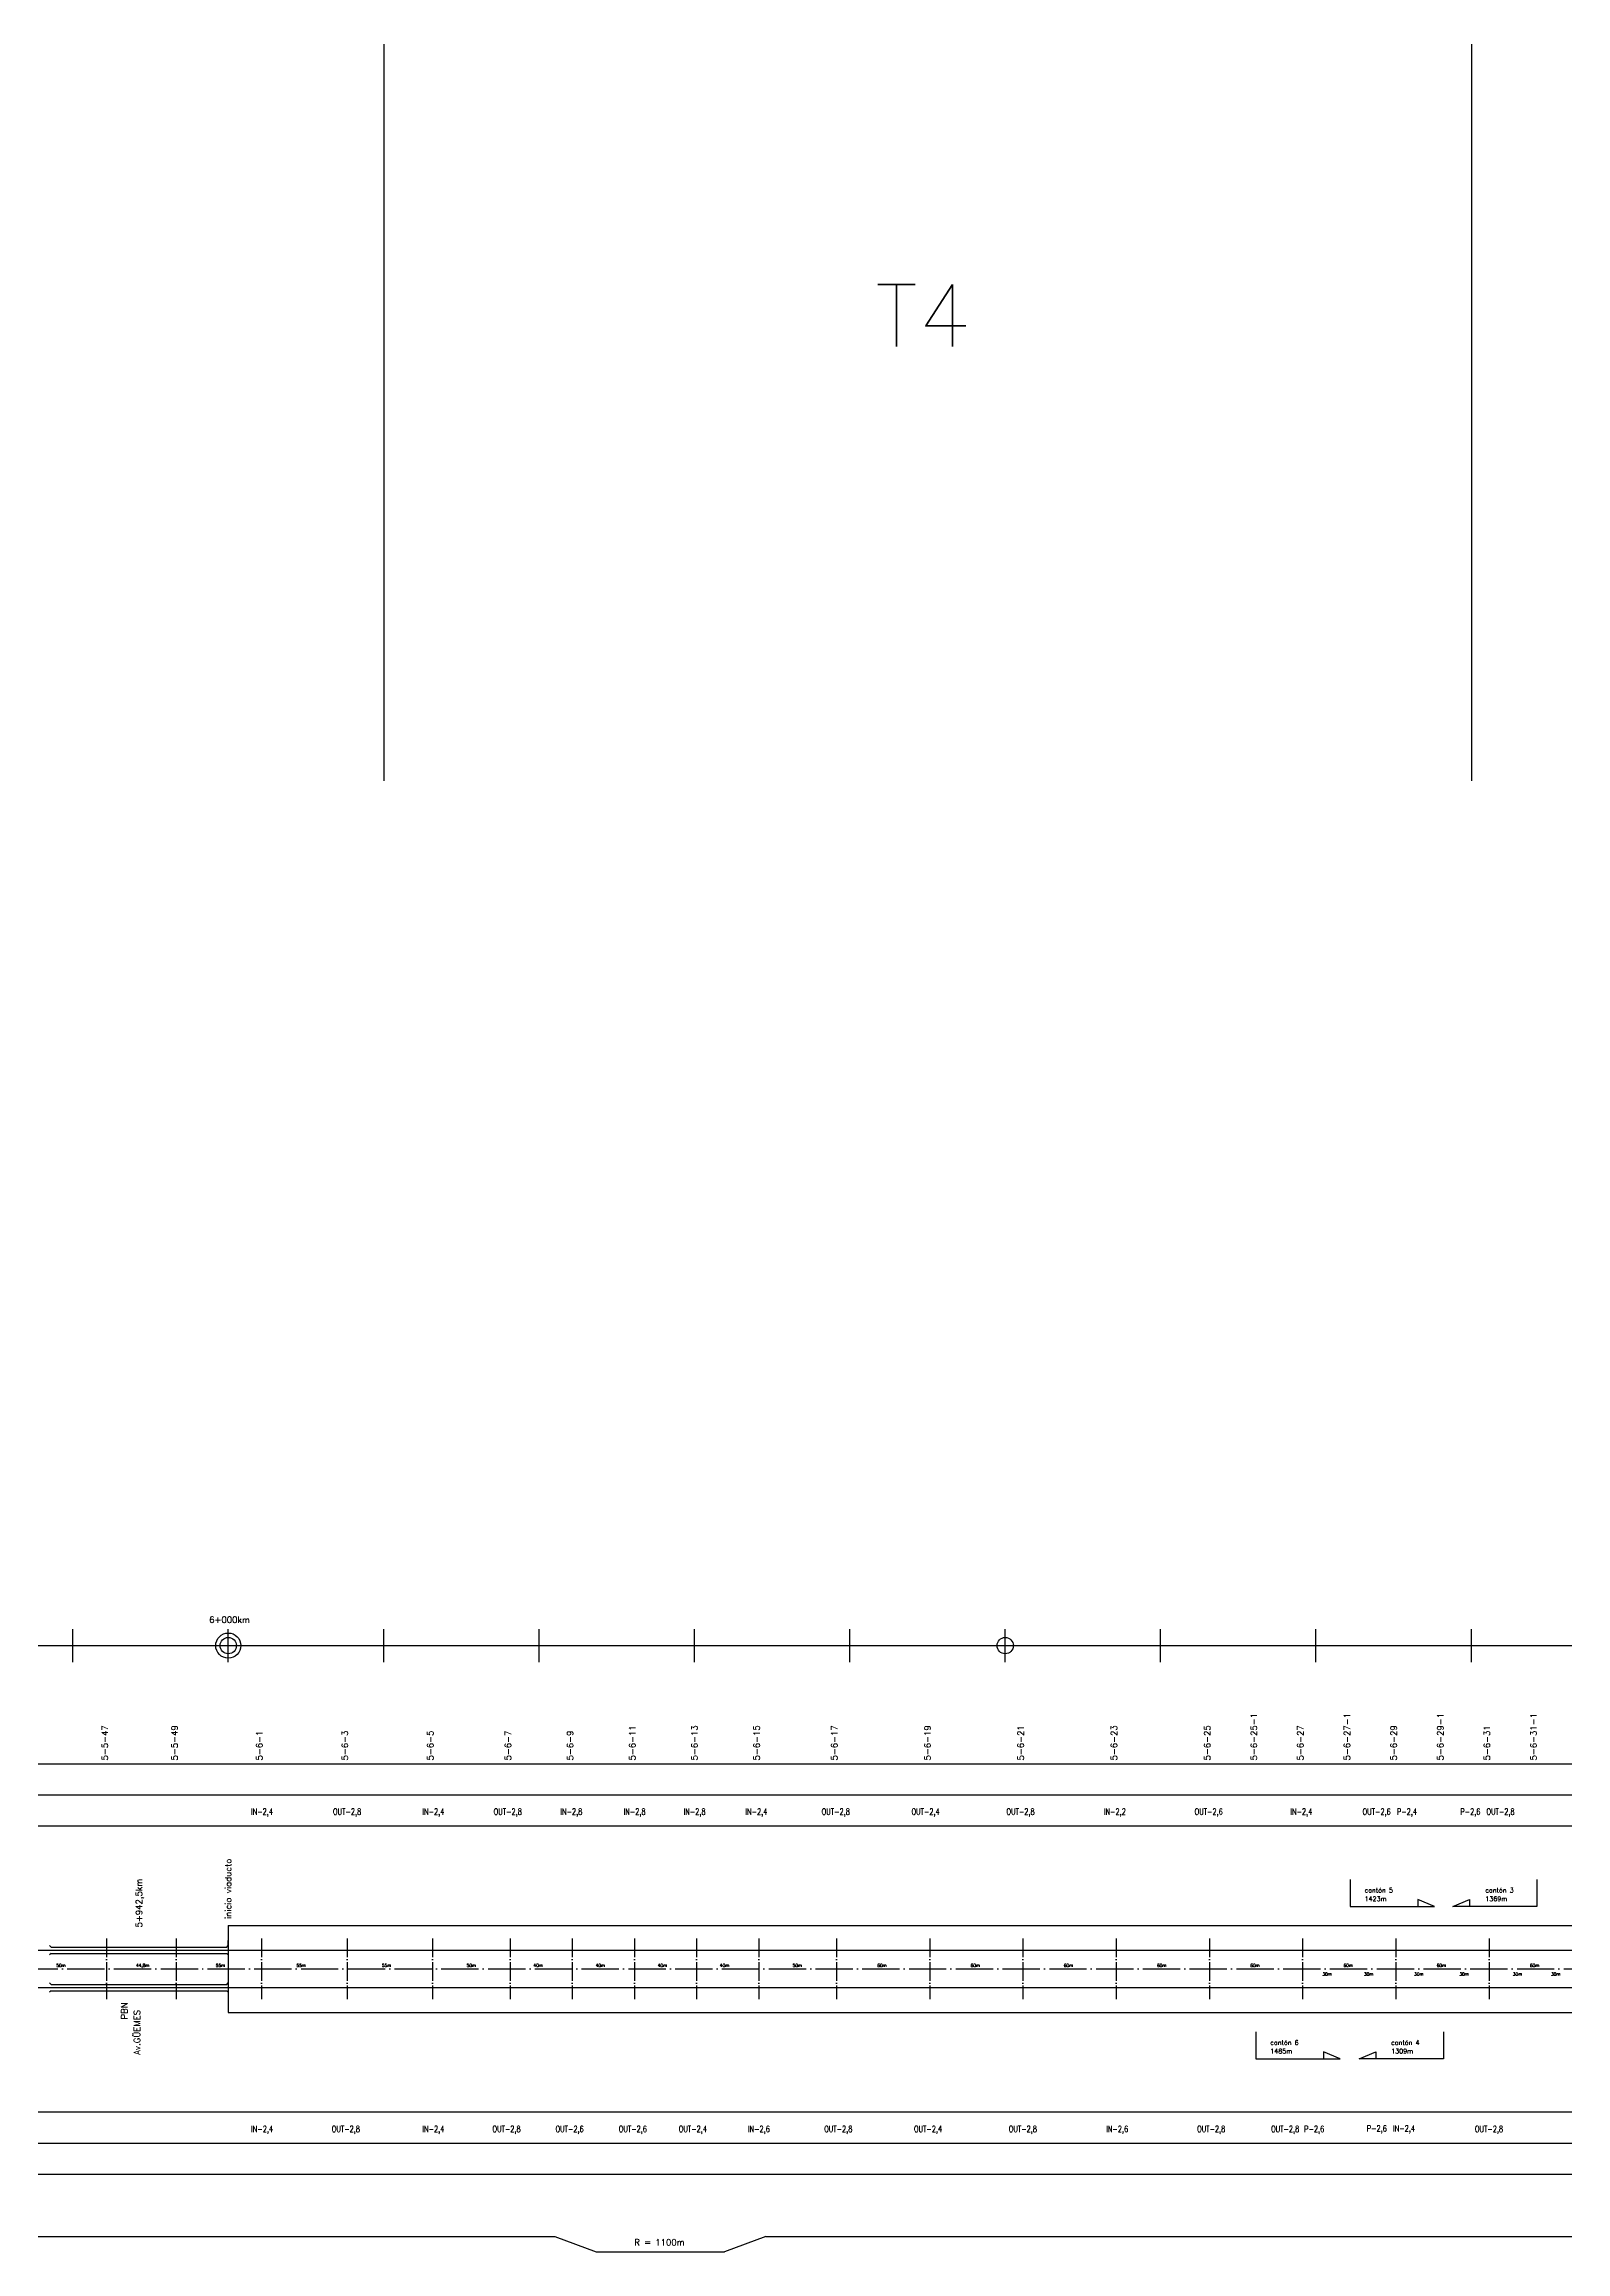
# Model space of a CAD drawing. Header units: millimetres. Extents: x 56 to 21898, y 145 to 1565.
# Drawn here: x 1950 to 2929, y 145 to 1565 of the extents above; entities that cross this region are included whole.
import ezdxf

# ---------------------------------------------------------------- set-up
doc = ezdxf.new("R2010")
doc.units = ezdxf.units.MM
doc.linetypes.add('ACAD_ISO04W100', pattern=[30, 24, -3, 0, -3])
for name, color, linetype in [('catenaria via ascendente', 7, 'Continuous'), ('catenaria vía descendente', 7, 'Continuous'), ('Eje de entrevías', 1, 'Continuous'), ('longitud vano', 7, 'Continuous'), ('Nº de poste', 6, 'Continuous'), ('progresivas', 4, 'Continuous'), ('TEXTOS', 3, 'Continuous')]:
    doc.layers.add(name, color=color, linetype=linetype)
doc.styles.add('STYLE1', font='romans.shx')

msp = doc.modelspace()

# ---------------------------------------------------------------- linework, layer by layer
for p, q in [((2168.2, 1565.1), (2168.2, 1091.2)), ((2868.2, 1565.1), (2868.2, 1091.2)), ((1968.2, 524.4), (1968.2, 545.6)), ((2068.2, 524.4), (2068.2, 545.6)), ((2168.2, 524.4), (2168.2, 545.6)), ((2268.2, 524.4), (2268.2, 545.6)), ((2368.2, 524.4), (2368.2, 545.6)), ((2468.2, 524.4), (2468.2, 545.6)), ((2568.2, 524.4), (2568.2, 545.6)), ((2668.2, 524.4), (2668.2, 545.6)), ((2768.2, 524.4), (2768.2, 545.6)), ((2868.2, 524.4), (2868.2, 545.6)), ((68.2, 535), (21897.6, 535)), ((68.2, 459), (21897.6, 459)), ((68.2, 439), (21897.6, 439)), ((68.2, 419), (21897.6, 419)), ((2790.3, 384.6), (2790.3, 367.1)), ((2910.4, 384.6), (2910.4, 367.1)), ((2844.5, 367.1), (2833.8, 371.7)), ((2833.8, 371.7), (2833.8, 367.1)), ((2856.2, 367.1), (2866.9, 371.7)), ((2866.9, 371.7), (2866.9, 367.1)), ((2068.2, 355), (3601.2, 355)), ((2068.2, 355), (2068.2, 299)), ((2790.3, 367.1), (2844.5, 367.1)), ((2910.4, 367.1), (2856.2, 367.1)), ((1954.2, 341), (1953.1, 342.1)), ((1954.2, 341), (2067.2, 341)), ((2067.2, 341), (2068.2, 342.1)), ((2068.2, 342.1), (2068.2, 345.2)), ((1954.2, 337), (1953.1, 336)), ((1954.2, 337), (2067.2, 337)), ((2067.2, 337), (2068.2, 336)), ((1954.2, 317), (1953.1, 318.1)), ((1954.2, 313), (1953.1, 312)), ((1954.2, 317), (2067.2, 317)), ((1954.2, 313), (2067.2, 313)), ((2067.2, 317), (2068.2, 318.1)), ((2067.2, 313), (2068.2, 312)), ((2068.2, 312), (2068.2, 300.1)), ((2068.2, 299), (3601.2, 299)), ((2729.5, 286.5), (2729.5, 269.1)), ((2850.2, 286.5), (2850.2, 269.1)), ((2783.8, 269.1), (2773.1, 273.7)), ((2773.1, 273.7), (2773.1, 269.1)), ((2796, 269.1), (2806.7, 273.7)), ((2806.7, 273.7), (2806.7, 269.1)), ((2729.5, 269.1), (2783.8, 269.1)), ((2850.2, 269.1), (2796, 269.1)), ((68.2, 235), (21897.6, 235)), ((68.2, 215), (21897.6, 215)), ((68.2, 195), (21897.6, 195)), ((1881.7, 155), (2278.3, 155)), ((2278.3, 155), (2304.9, 145)), ((2304.9, 145), (2387.5, 145)), ((2414.1, 155), (2387.5, 145)), ((2414.1, 155), (3431.5, 155))]:
    msp.add_line(p, q)
at = {"linetype": 'ACAD_ISO04W100', "ltscale": 0.5}
for p, q in [((1989.8, 346.5), (1989.8, 307.6)), ((2034.6, 346.5), (2034.6, 307.6)), ((2089.6, 346.5), (2089.6, 307.6)), ((2144.6, 346.5), (2144.6, 307.6)), ((2144.6, 346.5), (2144.6, 307.6)), ((2199.6, 346.5), (2199.6, 307.6)), ((2249.6, 346.5), (2249.6, 307.6)), ((2289.6, 346.5), (2289.6, 307.6)), ((2329.6, 346.5), (2329.6, 307.6)), ((2369.6, 346.5), (2369.6, 307.6)), ((2409.6, 346.5), (2409.6, 307.6)), ((2459.6, 346.5), (2459.6, 307.6)), ((2519.6, 346.5), (2519.6, 307.6)), ((2579.6, 346.5), (2579.6, 307.6)), ((2639.6, 346.5), (2639.6, 307.6)), ((2699.6, 346.5), (2699.6, 307.6)), ((2759.6, 346.5), (2759.6, 307.6)), ((2819.6, 346.5), (2819.6, 307.6)), ((2879.6, 346.5), (2879.6, 307.6)), ((2879.6, 346.5), (2879.6, 307.6))]:
    msp.add_line(p, q, dxfattribs=at)
for centre, radius in [((2068.2, 535), 8.09), ((2068.2, 535), 5.24), ((2568.2, 535), 5.24)]:
    msp.add_circle(centre, radius)
at = {"layer": 'catenaria via ascendente'}
msp.add_line((68.2, 339), (21897.6, 339), dxfattribs=at)
at = {"layer": 'catenaria vía descendente'}
msp.add_line((68.2, 315), (21897.6, 315), dxfattribs=at)
at = {"layer": 'Eje de entrevías', "linetype": 'ACAD_ISO04W100'}
msp.add_line((68.2, 327), (21897.6, 327), dxfattribs=at)

# ---------------------------------------------------------------- texts
at = {"color": 3, "linetype": 'Continuous', "style": 'STYLE1'}
msp.add_text('T4', height=40, dxfattribs=at).set_placement((2484.5, 1370.5))
at = {"layer": 'longitud vano', "linetype": 'Continuous', "style": 'STYLE1'}
for s, p in [('50m', (1957.5, 328.3)), ('44,8m', (2008.8, 328.3)), ('55m', (2060.1, 328.3)), ('55m', (2112, 328.3)), ('55m', (2167, 328.3)), ('50m', (2221.6, 328.3)), ('40m', (2264.6, 328.3)), ('40m', (2304.6, 328.3)), ('40m', (2344.6, 328.3)), ('40m', (2384.6, 328.3)), ('50m', (2431.4, 328.3)), ('60m', (2485.9, 328.3)), ('60m', (2545.9, 328.3)), ('60m', (2605.9, 328.3)), ('60m', (2665.9, 328.3)), ('60m', (2725.9, 328.3)), ('60m', (2785.9, 328.3)), ('60m', (2845.9, 328.3)), ('60m', (2905.9, 328.3)), ('30m', (2772.3, 322.7)), ('30m', (2799.1, 322.7)), ('30m', (2831.4, 322.7)), ('30m', (2860.5, 322.7)), ('30m', (2894.9, 322.7)), ('30m', (2919.5, 322.7))]:
    msp.add_text(s, height=2, dxfattribs=at).set_placement(p)
at = {"layer": 'Nº de poste', "linetype": 'Continuous', "style": 'STYLE1'}
for s, p in [('5-5-47', (1990.7, 461.1)), ('5-5-49', (2035.6, 461.1)), ('5-6-13', (2370.2, 461.1)), ('5-6-15', (2410.2, 461.1)), ('5-6-17', (2460.2, 461.1)), ('5-6-19', (2520.2, 461.1)), ('5-6-23', (2640.2, 461.1)), ('5-6-25', (2700.2, 461.1)), ('5-6-25-1', (2730.2, 461.1)), ('5-6-27', (2760.2, 461.1)), ('5-6-27-1', (2790.2, 461.1)), ('5-6-29', (2820.2, 461.1)), ('5-6-29-1', (2850.2, 461.1)), ('5-6-31-1', (2910.2, 461.1)), ('5-6-1', (2090.2, 461.1)), ('5-6-3', (2145.2, 461.1)), ('5-6-5', (2200.2, 461.1)), ('5-6-7', (2250.2, 461.1)), ('5-6-9', (2290.2, 461.1)), ('5-6-11', (2330.2, 461.1)), ('5-6-21', (2580.2, 461.1)), ('5-6-31', (2880.2, 461.1))]:
    msp.add_text(s, height=4, rotation=90, dxfattribs=at).set_placement(p)
at = {"layer": 'progresivas', "linetype": 'Continuous', "style": 'STYLE1'}
msp.add_text('6+000km', height=4, dxfattribs=at).set_placement((2055.9, 549.6))
msp.add_text('5+942,5km', height=4, rotation=90, dxfattribs=at).set_placement((2012.7, 353.7))
at = {"layer": 'TEXTOS', "linetype": 'Continuous', "style": 'STYLE1', "width": 0.7}
for s, p in [('IN-2,4', (2082.8, 426.2)), ('OUT-2,8', (2135.6, 426.2)), ('IN-2,4', (2193.1, 426.2)), ('OUT-2,8', (2239, 426.2)), ('IN-2,8', (2281.9, 426.2)), ('IN-2,8', (2322.6, 426.2)), ('IN-2,8', (2361.2, 426.2)), ('IN-2,4', (2401, 426.2)), ('OUT-2,8', (2450.1, 426.2)), ('OUT-2,4', (2507.9, 426.2)), ('OUT-2,8', (2569, 426.2)), ('IN-2,2', (2631.7, 426.2)), ('OUT-2,6', (2690.1, 426.2)), ('IN-2,4', (2751.7, 426.2)), ('OUT-2,6', (2798.2, 426.2)), ('P-2,4', (2820.3, 426.2)), ('P-2,6', (2861.1, 426.2)), ('OUT-2,8', (2877.9, 426.2)), ('IN-2,4', (2082.9, 222.1)), ('OUT-2,8', (2134.8, 222.1)), ('IN-2,4', (2193.1, 222.1)), ('OUT-2,8', (2238.2, 222.1)), ('OUT-2,6', (2278.8, 222.1)), ('OUT-2,6', (2319.5, 222.1)), ('OUT-2,4', (2358.1, 222.1)), ('IN-2,6', (2402.6, 222.1)), ('OUT-2,8', (2451.7, 222.1)), ('OUT-2,4', (2509.5, 222.1)), ('OUT-2,8', (2570.5, 222.1)), ('IN-2,6', (2633.2, 222.1)), ('OUT-2,8', (2691.7, 222.1)), ('OUT-2,8', (2739.3, 222.1)), ('P-2,6', (2760.6, 222.1)), ('P-2,6', (2800.9, 222.4)), ('IN-2,4', (2817.8, 222.4)), ('OUT-2,8', (2870.5, 222.1))]:
    msp.add_text(s, height=4, dxfattribs=at).set_placement(p)
at = {"layer": 'TEXTOS', "linetype": 'Continuous', "style": 'STYLE1'}
for s, p in [('inicio viaducto', (2070.1, 359.2)), ('PBN', (2003.3, 294.5)), ('Av.GÜEMES', (2011.5, 271.7))]:
    msp.add_text(s, height=4, rotation=90, dxfattribs=at).set_placement(p)
for s, height, p in [('cantón 5', 3, (2799.5, 376.1)), ('1423m', 3, (2799.5, 370.6)), ('cantón 3', 3, (2877.2, 376.1)), ('1369m', 3, (2877.2, 370.6)), ('cantón 6', 3, (2738.8, 278.1)), ('1485m', 3, (2738.8, 272.6)), ('cantón 4', 3, (2816.6, 278.1)), ('1309m', 3, (2816.6, 272.6)), ('R = 1100m', 4, (2329.5, 149.2))]:
    msp.add_text(s, height=height, dxfattribs=at).set_placement(p)

doc.saveas('drawing.dxf')
